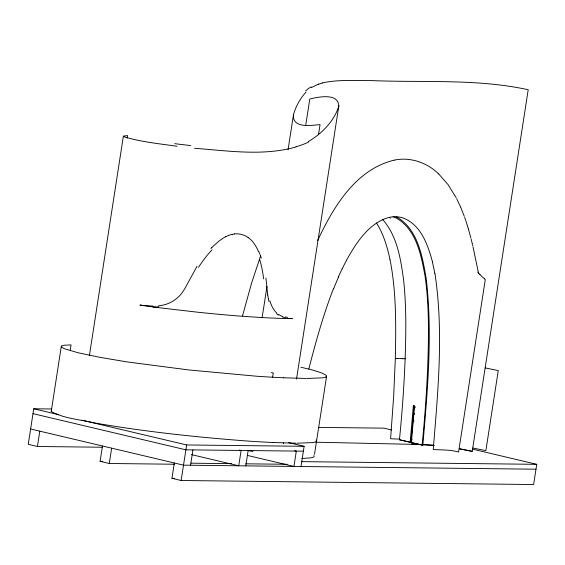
<?xml version="1.0" encoding="UTF-8"?>
<svg xmlns="http://www.w3.org/2000/svg" width="565" height="565" viewBox="0 0 565 565"><rect width="100%" height="100%" fill="white"/><g stroke="black" fill="none" stroke-linecap="round" stroke-linejoin="round"><path stroke-width="0.85" d="M395.316 358.563L393.671 396.1L390.599 438.765L399.78 439.125M296.992 443.214L312.502 442.586A70.286 7.472 8.8 0 0 315.962 441.703L316.584 440.912L316.103 440.015M325.941 376.947L326.605 376.205L326.125 375.273L321.768 372.971L312.982 370.153L300.877 367.208M414.774 408.071L414.887 406.433M414.329 414.42L414.399 413.396M413.354 405.691L410.169 442.317L410.889 442.331L412.634 423.743L413.898 408.114L413.354 405.691L414.562 405.981L414.929 407.591M414.562 405.981L411.377 442.607L422.825 445.185C427.627 389.779 432.719 333.703 426.151 278.241C422.323 256.122 417.747 228.656 396.213 216.734M413.778 421.589L413.863 420.565M308.483 141.476C321.902 133.538 334.028 121.376 338.781 106.255C338.562 92.561 318.187 96.989 309.79 99.009L305.658 125.67M412.09 442.098L411.913 444.154L433.849 445.326M326.605 376.205L316.584 440.912M410.169 442.317L399.441 439.754C402.096 413.368 403.996 386.912 405.077 360.421C406.023 333.76 406.461 306.979 403.657 280.41C400.769 259.137 397.273 235.888 382.47 219.284M422.097 445.171C424.993 416.356 427.02 387.442 427.995 358.485C428.75 331.132 429.005 303.596 425.092 276.44C421.264 255.479 416.589 230.132 396.75 218.274A68.174 41.252 -76.5 0 0 393.162 216.776M51.288 408.982L33.752 408.777L28.25 444.323L37.424 446.491L102.632 447.24M37.424 446.491L39.797 431.152M273.305 442.508A280.819 29.839 8.8 0 1 246.686 440.983C195.737 437.084 144.824 431.695 94.468 422.917C80.11 419.477 64.219 418.707 51.217 411.482L61.331 346.119L64.417 345.194L71.056 344.925L70.237 350.208M89.397 355.646L123.382 136.116L127.598 135.572L127.21 138.065M174.493 464.239L109.278 463.491L100.104 461.323L102.484 445.983M109.278 463.491L111.651 448.158M472.333 449.09L536.75 464.331L533.621 484.537L181.139 480.497L171.965 478.322L174.338 462.989M181.139 480.497L186.641 444.952L304.132 446.301L301.004 466.506M190.56 465.242L192.933 449.902M262.125 317.756L266.963 286.427M288.051 149.81L293.426 114.999C295.665 106.474 300.192 98.48 306.117 91.961M245.782 465.871L248.155 450.538M272.577 377.399L273.262 372.985A121.659 12.924 8.8 0 1 271.214 372.596M318.476 134.781L320.058 124.568C311.414 125.423 292.345 128.615 293.426 114.999M283.496 443.751L283.623 442.911M296.519 379.108L338.873 105.563M314.507 454.331L316.287 442.826M459.324 448.772L472.227 451.343L528.204 89.736C476.874 78.528 423.891 82.758 371.763 80.597C355.371 80.739 338.682 79.39 322.53 82.878M308.829 368.945C315.8 341.839 323.286 314.79 333.456 288.687M242.512 315.906L251.637 282.903L260.691 255.67M338.336 276.977L342.242 268.53M317.707 240.436C333.294 207.044 355.66 169.486 394.102 160.163M346.409 260.366C356.077 243.24 367.928 224.157 387.689 217.772A68.196 41.344 -78 0 1 403.156 218.019C420.918 224.75 427.896 244.892 432.43 261.701M196.994 266.341L185.581 287.239A61.521 58.202 -66.3 0 1 184.028 289.831C178.78 298.892 169.119 305.001 158.652 305.764M61.331 346.119L61.712 347.284L64.749 348.859L78.323 352.814L99.56 357.264L126.765 361.875L188.894 369.962L256.701 376.234A280.819 29.839 8.8 0 0 283.326 377.766M210.929 248.501L211.713 247.696M311.336 87.603L318.618 84.037M51.641 410.607L51.217 411.482M225.732 236.735L227.999 235.683A27.056 22.565 -62.1 0 1 232.385 234.362M296.102 146.942C263.071 156.328 228.14 150.777 194.53 148.277M232.385 234.327L234.51 234.002M394.179 160.142C410.169 156.724 427.168 162.6 438.694 173.935M301.823 458.512L310.129 457.925A70.286 7.472 8.8 0 0 313.589 457.036L314.197 456.322L313.872 455.496M153.009 306.075L144.329 305.616M307.014 378.472L322.53 377.844A70.286 7.472 8.8 0 0 325.991 376.954M291.971 318.646L292.402 318.646L287.613 318.279M318.731 427.408L383.861 428.157L391.594 429.986M303.384 451.174L185.885 449.825L32.996 413.651M301.759 461.64L536.75 464.331M100.104 461.323L102.752 461.351M191.083 463.18L231.615 463.646M245.719 463.809L287.133 464.282M535.994 469.204L183.512 465.157L30.623 428.983M171.965 478.322L174.606 478.357M291.081 318.632L280.621 318.378A261.743 27.812 8.8 0 1 260.288 317.459L240.471 316.139A219.58 23.335 8.8 0 1 228.726 315.185L215.187 313.956A265.19 28.179 8.8 0 1 196.373 312.064L159.937 307.812A115.705 12.296 8.8 0 1 139.922 305.058L144.195 305.601M306.089 378.458L283.34 377.766M315.906 442.211L420.861 444.514M296.067 443.207L273.319 442.508M399.441 439.754L410.889 442.331M411.377 442.607L422.825 445.185M396.545 358.478L405.275 358.761M396.722 358.485L395.323 358.443C395.994 326.365 396.404 293.97 390.542 262.301A172.035 105.365 -77.2 0 0 389.885 259.144M402.096 358.655L402.457 358.662M422.422 444.584L434.21 445.354M410.889 439.74L412.344 439.838M176.993 146.271C159.259 143.687 141.172 142.006 123.975 136.772A12.55 1.413 8.4 0 1 123.375 136.342L123.34 136.221M459.924 448.885L472.227 451.343M485.279 367.942L498.266 370.576L485.872 450.658L472.877 448.024M247.901 450.545L252.477 451.456A121.659 12.924 8.8 0 0 252.943 451.548M285.332 317.848L282.853 317.142M288.673 442.642L304.132 446.301M294.612 450.686L296.328 451.089L293.955 466.429L247.576 455.454M239.391 450.051L241.107 450.453L238.734 465.793L191.493 454.613M33.752 408.777L58.661 414.675M81.854 420.162L186.641 444.952M278.488 315.129L276.666 313.872M248.127 237.484L249.659 238.663A34.373 28.384 -62.2 0 1 251.135 240.019L252.569 241.545A55.907 45.814 -64.6 0 1 258.466 251.489M484.495 278.898L485.286 279.52L458.582 452.028C450.03 449.733 443.793 450.058 433.228 449.542C438.023 390.98 443.815 331.563 434.888 273.128M389.532 217.567L390.387 218.281M438.751 173.992L448.017 184.564L456.132 197.658M479.946 274.618L479.678 274.308A11.816 8.193 60 0 1 478.018 272.189L478.647 273.721M376.488 222.97C383.43 233.924 387.195 246.545 389.899 259.13M456.668 198.682L460.581 206.967M258.671 251.354L259.829 254.017M460.715 207.27L464.31 216.395M260.119 254.744L261.355 258.099M464.677 217.412L466.061 221.438M466.273 222.087L466.535 222.893M466.704 223.429L468.216 228.345M468.286 228.592L470.822 237.83M269.004 301.541L268.34 298.793M478.604 273.573L473.011 246.905M471.083 238.854L472.22 243.515M472.389 244.235L472.305 243.875M472.559 244.963L472.785 245.93M267.683 295.015L266.588 284.139M265.903 278.008L266.539 283.63M190.645 145.544A149.718 21.152 8.5 0 1 174.719 143.665M308.716 141.992A118.869 90.146 67.2 0 1 296.025 146.702M287.571 317.452A71.698 42.771 77.4 0 1 285.311 316.852M282.917 316.69A47.467 29.655 89 0 1 278.722 314.486M276.935 313.257A31.011 20.1 -83.4 0 1 269.922 300.884M268.403 298.758A52.284 36.386 -76.5 0 1 267.761 294.979M259.589 259.18A106.651 82.398 -71.5 0 1 263.601 278.813M234.517 233.882A28.363 23.455 -61.1 0 1 248.099 237.526M225.71 236.671A44.939 37.657 -63 0 0 218.683 241.375L213.697 245.733A79.404 66.465 -62.8 0 0 211.748 247.738M198.513 267.379A101.559 85.379 -63.1 0 1 212.052 249.794M158.807 306.71A54.643 52.602 36.9 0 1 153.066 307.092M333.625 288.807A201.564 120.084 -77.4 0 1 338.491 277.111M342.305 268.601A155.643 93.366 -77.5 0 1 346.465 260.437M432.317 261.793A160.411 98.07 -77.2 0 1 434.76 273.22M484.537 278.778A28.314 19.457 59.9 0 1 479.982 274.562M305.665 90.852A67.263 39.868 80.5 0 1 311.124 86.883M318.653 84.227A127.076 73.252 83.8 0 1 322.544 82.999"/></g></svg>
